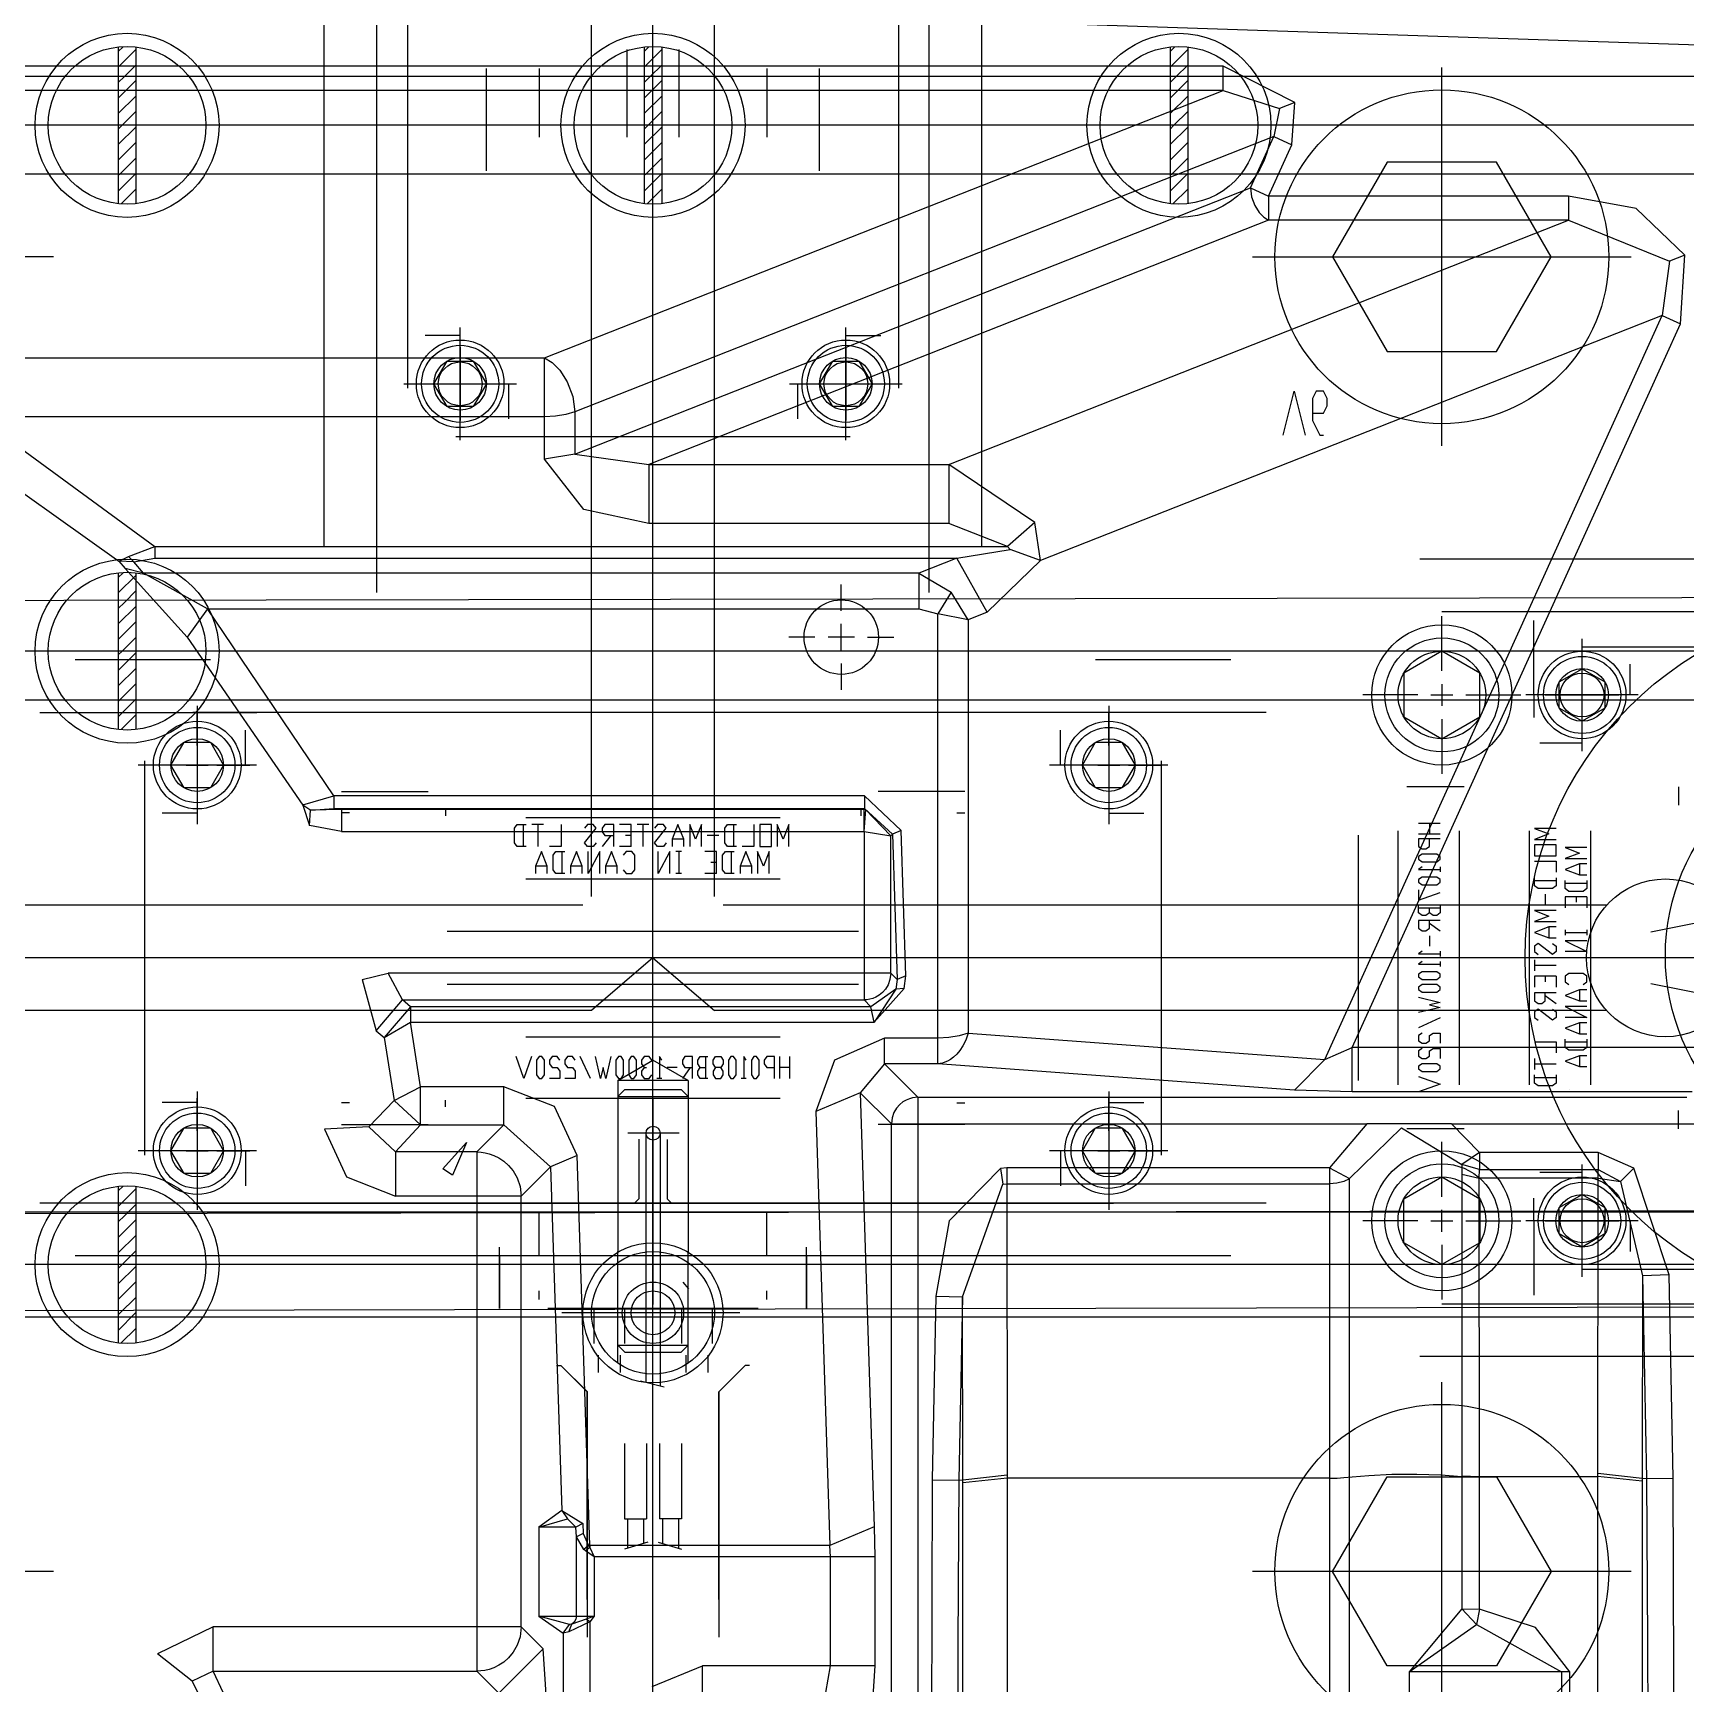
# Model space of a CAD drawing. Header units: millimetres. Extents: x -1 to 1014, y -756 to 757.
# Drawn here: x 823.9 to 874.5, y 117.4 to 168 of the extents above; entities that cross this region are included whole.
import ezdxf

# ---------------------------------------------------------------- set-up
doc = ezdxf.new("R2010")
doc.units = ezdxf.units.MM

# ---------------------------------------------------------------- blocks, each defined once
blk = doc.blocks.new('blockName2')
for points in [[(842.887, 25.2121), (842.887, 409.935)], [(842.887, 125.794), (842.887, 318.231)], [(834.427, 150.889), (834.427, 284.258)], [(851.347, 150.889), (851.347, 284.258)], [(832.816, 152.312), (832.816, 282.835)], [(852.958, 152.312), (852.958, 282.835)], [(841.007, 141.57), (841.007, 216.533)], [(844.767, 141.57), (844.767, 216.533)], [(835.367, 199.177), (835.367, 157.146)], [(850.407, 199.177), (850.407, 157.146)], [(835.31, 168.984), (879.223, 167.528)], [(826.505, 167.605), (826.505, 162.801)], [(826.649, 167.605), (826.505, 167.461)], [(827.042, 167.524), (826.505, 166.986)], [(827.042, 167.605), (827.042, 162.801)], [(842.081, 167.525), (842.081, 164.84)], [(842.763, 167.605), (842.619, 167.461)], [(842.619, 167.605), (842.619, 162.801)], [(843.156, 167.524), (842.619, 166.986)], [(843.156, 167.605), (843.156, 162.801)], [(843.693, 164.84), (843.693, 167.525)], [(858.732, 167.605), (858.732, 162.801)], [(858.877, 167.605), (858.732, 167.461)], [(859.27, 167.524), (858.732, 166.986)], [(859.27, 167.605), (859.27, 162.801)], [(930.171, 166.697), (755.603, 166.697)], [(860.358, 167.015), (823.344, 167.015)], [(826.69, 166.697), (826.505, 166.512)], [(827.042, 167.049), (826.69, 166.697)], [(837.784, 163.806), (837.784, 166.949)], [(839.396, 166.949), (839.396, 164.84)], [(842.804, 166.697), (842.619, 166.512)], [(843.156, 167.049), (842.804, 166.697)], [(846.378, 166.949), (846.378, 164.84)], [(847.99, 163.806), (847.99, 166.949)], [(858.917, 166.697), (858.732, 166.512)], [(859.27, 167.049), (858.917, 166.697)], [(860.358, 166.274), (860.358, 167.015)], [(862.55, 165.903), (860.358, 167.015)], [(867.058, 155.377), (867.058, 166.973)], [(860.358, 166.274), (823.344, 166.274)], [(827.042, 166.574), (826.505, 166.037)], [(839.563, 158.079), (860.358, 166.274)], [(843.156, 166.574), (842.619, 166.037)], [(859.27, 166.574), (858.732, 166.037)], [(860.358, 166.274), (862.079, 165.717)], [(827.042, 166.099), (826.505, 165.562)], [(827.042, 165.624), (826.621, 165.203)], [(843.156, 166.099), (842.619, 165.562)], [(843.156, 165.624), (842.735, 165.203)], [(859.27, 166.099), (858.732, 165.562)], [(859.27, 165.624), (858.848, 165.203)], [(862.079, 165.717), (861.907, 164.862)], [(862.55, 165.903), (862.079, 165.717)], [(862.465, 164.609), (862.55, 165.903)], [(930.171, 165.203), (754.11, 165.203)], [(826.621, 165.203), (826.505, 165.087)], [(827.042, 165.15), (826.505, 164.613)], [(842.735, 165.203), (842.619, 165.087)], [(843.156, 165.15), (842.619, 164.613)], [(858.848, 165.203), (858.732, 165.087)], [(859.27, 165.15), (858.732, 164.613)], [(827.042, 164.675), (826.505, 164.138)], [(861.907, 164.862), (840.493, 156.423)], [(843.156, 164.675), (842.619, 164.138)], [(859.27, 164.675), (858.732, 164.138)], [(861.193, 163.286), (861.907, 164.862)], [(861.75, 163.033), (862.465, 164.609)], [(861.907, 164.862), (862.465, 164.609)], [(827.042, 164.2), (826.552, 163.71)], [(843.156, 164.2), (842.666, 163.71)], [(859.27, 164.2), (858.78, 163.71)], [(930.171, 163.71), (755.603, 163.71)], [(826.552, 163.71), (826.505, 163.663)], [(827.026, 163.71), (826.505, 163.188)], [(827.042, 163.725), (827.026, 163.71)], [(842.666, 163.71), (842.619, 163.663)], [(843.14, 163.71), (842.619, 163.188)], [(843.156, 163.725), (843.14, 163.71)], [(858.78, 163.71), (858.732, 163.663)], [(859.254, 163.71), (858.732, 163.188)], [(859.27, 163.725), (859.254, 163.71)], [(868.732, 158.276), (870.406, 161.175), (868.732, 164.074), (865.384, 164.074), (863.71, 161.175), (865.384, 158.276), (868.732, 158.276)], [(827.042, 163.251), (826.592, 162.801)], [(840.493, 155.128), (861.193, 163.286)], [(843.156, 163.251), (842.706, 162.801)], [(859.27, 163.251), (858.82, 162.801)], [(861.193, 163.286), (861.75, 163.033)], [(861.193, 163.286), (861.228, 163.008), (861.327, 162.743), (861.46, 162.532), (861.603, 162.384), (861.75, 162.292)], [(870.943, 163.033), (861.75, 163.033)], [(861.75, 163.033), (861.75, 162.292)], [(874.505, 161.225), (873.012, 162.65), (870.943, 163.033)], [(870.943, 163.033), (870.943, 162.292)], [(861.75, 162.292), (842.761, 154.808)], [(851.954, 154.808), (870.943, 162.292)], [(870.943, 162.292), (861.75, 162.292)], [(870.943, 162.292), (874.035, 161.04)], [(824.515, 161.175), (812.918, 161.175)], [(861.26, 161.175), (872.856, 161.175)], [(874.505, 161.225), (874.035, 161.04)], [(874.367, 159.123), (874.505, 161.225)], [(874.035, 161.04), (873.81, 159.376)], [(873.81, 159.376), (854.763, 151.869)], [(863.475, 136.571), (873.81, 159.376)], [(864.314, 136.941), (874.367, 159.123)], [(873.81, 159.376), (874.367, 159.123)], [(836.979, 158.758), (835.904, 158.758)], [(836.979, 155.559), (836.979, 159.003)], [(848.796, 155.559), (848.796, 159.003)], [(848.796, 158.758), (849.87, 158.758)], [(815.014, 158.079), (839.563, 158.079)], [(836.979, 158.409), (836.979, 156.153)], [(839.563, 158.079), (839.798, 157.933), (840.035, 157.695), (840.261, 157.344), (840.431, 156.894), (840.493, 156.423)], [(839.563, 154.973), (839.563, 158.079)], [(848.796, 158.409), (848.796, 156.153)], [(836.173, 157.281), (836.576, 157.978)], [(836.576, 157.978), (837.382, 157.978)], [(837.382, 157.978), (837.784, 157.281)], [(847.99, 157.281), (848.393, 157.978)], [(848.393, 157.978), (849.198, 157.978)], [(849.198, 157.978), (849.601, 157.281)], [(835.257, 157.281), (838.701, 157.281)], [(835.851, 157.281), (838.107, 157.281)], [(836.576, 156.583), (836.173, 157.281)], [(837.784, 157.281), (837.382, 156.583)], [(838.456, 157.281), (838.456, 156.206)], [(847.074, 157.281), (850.518, 157.281)], [(847.318, 157.281), (847.318, 156.206)], [(847.668, 157.281), (849.924, 157.281)], [(848.393, 156.583), (847.99, 157.281)], [(849.601, 157.281), (849.198, 156.583)], [(862.196, 155.709), (862.532, 157.052), (862.868, 155.709)], [(863.091, 156.381), (863.427, 156.381), (863.539, 156.604), (863.539, 156.828), (863.427, 157.052), (863.203, 157.052), (863.091, 156.828), (863.091, 156.157), (863.315, 155.709), (863.427, 155.709)], [(837.382, 156.583), (836.576, 156.583)], [(849.198, 156.583), (848.393, 156.583)], [(839.563, 156.268), (822.188, 156.268)], [(822.188, 156.268), (827.62, 152.298)], [(840.493, 156.423), (840.219, 156.339), (839.904, 156.286), (839.563, 156.268)], [(840.493, 156.423), (840.493, 155.128)], [(836.844, 155.669), (848.93, 155.669)], [(821.781, 155.215), (826.525, 151.85)], [(840.493, 155.128), (839.563, 154.973)], [(842.761, 152.997), (840.764, 153.429), (839.563, 154.973)], [(840.493, 155.128), (842.761, 154.808)], [(842.761, 154.808), (851.954, 154.808)], [(842.761, 154.808), (842.761, 152.997)], [(851.954, 154.808), (851.954, 152.997)], [(854.591, 153.032), (851.954, 154.808)], [(851.954, 152.997), (842.761, 152.997)], [(853.754, 152.298), (851.954, 152.997)], [(854.591, 153.032), (853.754, 152.298)], [(854.763, 151.869), (854.591, 153.032)], [(826.525, 151.85), (826.812, 151.99)], [(826.812, 151.99), (827.62, 152.298)], [(826.812, 151.99), (826.976, 151.829)], [(826.976, 151.829), (827.62, 151.936)], [(827.62, 152.298), (853.754, 152.298)], [(827.62, 152.298), (827.62, 151.936)], [(827.62, 151.936), (852.199, 151.936)], [(852.199, 151.936), (851.029, 151.475)], [(852.199, 151.936), (853.833, 152.201)], [(853.128, 150.28), (852.199, 151.936)], [(853.834, 152.201), (853.754, 152.298)], [(854.763, 151.869), (853.834, 152.201)], [(826.649, 151.492), (826.505, 151.347)], [(826.505, 151.492), (826.505, 146.687)], [(826.525, 151.85), (826.712, 151.626)], [(826.976, 151.829), (826.525, 151.85)], [(827.276, 151.475), (826.712, 151.626)], [(826.712, 151.626), (828.613, 149.519)], [(827.276, 151.475), (826.976, 151.829)], [(827.042, 151.492), (827.042, 146.687)], [(851.029, 151.475), (827.276, 151.475)], [(829.238, 150.389), (827.276, 151.475)], [(851.029, 151.475), (852.022, 150.898)], [(851.029, 151.475), (851.029, 150.389)], [(854.763, 151.869), (853.128, 150.28)], [(889.215, 151.909), (866.387, 151.909)], [(827.042, 151.41), (826.505, 150.873)], [(827.042, 150.935), (826.69, 150.583)], [(848.656, 150.325), (848.656, 151.13)], [(930.171, 150.82), (787.653, 150.583)], [(826.69, 150.583), (826.505, 150.398)], [(827.042, 150.46), (826.505, 149.923)], [(852.022, 150.898), (851.614, 150.231)], [(852.544, 150.049), (852.022, 150.898)], [(827.042, 149.985), (826.505, 149.448)], [(829.238, 150.389), (828.613, 149.519)], [(829.238, 150.389), (851.029, 150.389)], [(833.106, 144.651), (829.238, 150.389)], [(848.656, 149.116), (848.656, 149.922)], [(851.029, 150.389), (851.614, 150.231)], [(851.614, 136.446), (851.614, 150.231)], [(852.544, 150.049), (851.614, 150.231)], [(852.544, 150.049), (852.543, 137.384)], [(853.128, 150.28), (852.544, 150.049)], [(888.543, 150.298), (867.058, 150.298)], [(867.058, 148.485), (867.058, 150.164)], [(869.878, 147.747), (869.878, 150.029)], [(827.042, 149.511), (826.621, 149.089)], [(828.613, 149.519), (832.156, 144.371)], [(847.851, 149.519), (847.045, 149.519)], [(849.059, 149.519), (848.253, 149.519)], [(848.656, 149.519), (848.656, 149.519)], [(849.462, 149.519), (850.268, 149.519)], [(871.355, 146.025), (871.355, 149.469)], [(930.171, 149.089), (787.653, 149.089)], [(826.621, 149.089), (826.505, 148.973)], [(827.042, 149.036), (826.505, 148.499)], [(867.058, 149.089), (865.895, 148.418)], [(868.221, 148.418), (867.058, 149.089)], [(871.355, 149.225), (884.246, 149.225)], [(829.325, 148.821), (825.184, 148.821)], [(827.042, 148.561), (826.505, 148.024)], [(848.656, 148.713), (848.656, 147.908)], [(860.591, 148.821), (856.45, 148.821)], [(865.895, 148.418), (865.895, 147.075)], [(868.221, 147.075), (868.221, 148.418)], [(870.657, 148.149), (871.355, 148.552)], [(871.355, 146.619), (871.355, 148.875)], [(871.355, 148.552), (872.053, 148.149)], [(872.832, 147.747), (872.832, 148.687)], [(827.042, 148.086), (826.552, 147.596)], [(867.058, 148.082), (867.058, 147.411)], [(870.657, 147.344), (870.657, 148.149)], [(872.053, 148.149), (872.053, 147.344)], [(751.038, 147.596), (930.171, 147.596)], [(826.552, 147.596), (826.505, 147.549)], [(827.026, 147.596), (826.505, 147.074)], [(827.042, 147.612), (827.026, 147.596)], [(828.922, 147.411), (828.922, 143.785)], [(856.853, 147.411), (856.853, 143.785)], [(866.319, 147.747), (864.641, 147.747)], [(866.722, 147.747), (867.394, 147.747)], [(867.797, 147.747), (869.475, 147.747)], [(873.077, 147.747), (869.633, 147.747)], [(869.878, 147.747), (869.878, 147.056)], [(870.227, 147.747), (872.483, 147.747)], [(824.097, 147.209), (830.748, 147.209)], [(827.042, 147.137), (826.592, 146.687)], [(856.987, 147.209), (828.787, 147.209)], [(828.922, 146.202), (828.922, 147.209)], [(861.678, 147.209), (855.026, 147.209)], [(856.853, 146.202), (856.853, 147.209)], [(865.895, 147.075), (867.058, 146.404)], [(867.058, 146.404), (868.221, 147.075)], [(867.058, 147.008), (867.058, 145.329)], [(871.355, 146.941), (870.657, 147.344)], [(872.053, 147.344), (871.355, 146.941)], [(830.399, 145.598), (830.399, 146.672)], [(855.375, 145.598), (855.375, 146.672)], [(828.116, 145.598), (828.519, 146.296)], [(828.519, 146.296), (829.325, 146.296)], [(828.922, 145.934), (828.922, 145.262)], [(829.325, 146.296), (829.727, 145.598)], [(856.047, 145.598), (856.45, 146.296)], [(856.45, 146.296), (857.255, 146.296)], [(856.853, 145.934), (856.853, 145.262)], [(857.255, 146.296), (857.658, 145.598)], [(871.355, 146.27), (870.056, 146.27)], [(830.735, 145.598), (827.109, 145.598)], [(827.31, 145.732), (827.31, 133.647)], [(828.317, 145.598), (827.31, 145.598)], [(828.519, 144.9), (828.116, 145.598)], [(828.586, 145.598), (829.257, 145.598)], [(828.922, 145.598), (828.922, 145.598)], [(829.727, 145.598), (829.325, 144.9)], [(829.526, 145.598), (830.533, 145.598)], [(858.665, 145.598), (855.04, 145.598)], [(856.248, 145.598), (855.241, 145.598)], [(856.45, 144.9), (856.047, 145.598)], [(856.517, 145.598), (857.188, 145.598)], [(856.853, 145.598), (856.853, 145.598)], [(857.658, 145.598), (857.255, 144.9)], [(857.457, 145.598), (858.464, 145.598)], [(858.464, 133.647), (858.464, 145.732)], [(829.325, 144.9), (828.519, 144.9)], [(828.922, 144.994), (828.922, 143.987)], [(857.255, 144.9), (856.45, 144.9)], [(856.853, 144.994), (856.853, 143.987)], [(867.746, 144.927), (865.984, 144.927)], [(874.309, 144.928), (874.309, 144.369)], [(832.156, 144.371), (832.157, 144.38)], [(832.156, 144.371), (832.367, 143.744)], [(832.157, 144.38), (833.106, 144.651)], [(832.157, 144.38), (832.403, 144.221)], [(849.372, 144.651), (833.106, 144.651)], [(833.106, 144.651), (833.106, 144.264)], [(833.348, 144.792), (835.997, 144.792)], [(850.494, 143.598), (849.372, 144.651)], [(849.372, 144.651), (849.372, 144.264)], [(852.437, 144.792), (849.788, 144.792)], [(828.922, 144.121), (827.847, 144.121)], [(832.367, 143.744), (832.396, 144.218)], [(832.396, 144.218), (832.403, 144.221)], [(832.403, 144.221), (833.106, 144.264)], [(833.34, 144.24), (832.403, 144.221)], [(833.106, 144.264), (849.372, 144.264)], [(849.347, 144.24), (833.34, 144.24)], [(833.34, 144.24), (833.34, 143.56)], [(833.588, 144.13), (833.348, 144.13)], [(836.534, 144.255), (836.534, 144.045)], [(838.993, 143.987), (846.781, 143.987)], [(849.251, 144.255), (849.251, 144.045)], [(849.372, 144.264), (849.347, 144.24)], [(849.347, 144.24), (849.347, 143.56)], [(849.4, 144.238), (849.347, 144.24)], [(849.4, 144.238), (849.352, 143.56)], [(849.372, 144.264), (850.222, 143.483)], [(850.172, 143.433), (849.4, 144.238)], [(852.198, 144.13), (852.437, 144.13)], [(856.852, 144.121), (857.927, 144.121)], [(833.34, 143.56), (832.367, 143.744)], [(833.34, 143.56), (849.356, 143.56)], [(838.997, 143.103), (838.729, 143.103), (838.639, 143.215), (838.639, 143.663), (838.729, 143.774), (838.997, 143.774)], [(838.908, 143.774), (838.908, 143.103)], [(839.535, 143.774), (839.177, 143.774)], [(839.356, 143.774), (839.356, 143.103)], [(840.072, 143.774), (840.072, 143.103), (839.714, 143.103)], [(841.146, 143.215), (841.056, 143.103), (840.877, 143.103), (840.788, 143.215), (841.146, 143.663), (841.056, 143.774), (840.877, 143.774), (840.788, 143.663)], [(841.683, 143.103), (841.683, 143.774), (841.415, 143.774), (841.325, 143.663), (841.325, 143.551), (841.415, 143.439), (841.683, 143.439)], [(841.594, 143.439), (841.325, 143.103)], [(842.22, 143.103), (842.22, 143.774), (841.862, 143.774)], [(842.22, 143.439), (842.041, 143.439)], [(842.757, 143.774), (842.399, 143.774)], [(842.578, 143.774), (842.578, 143.103)], [(843.295, 143.215), (843.205, 143.103), (843.026, 143.103), (842.936, 143.215), (843.295, 143.663), (843.205, 143.774), (843.026, 143.774), (842.936, 143.663)], [(843.832, 143.103), (843.832, 143.327), (843.653, 143.774), (843.474, 143.327), (843.474, 143.103)], [(843.832, 143.327), (843.474, 143.327)], [(844.369, 143.103), (844.369, 143.774), (844.19, 143.327), (844.011, 143.774), (844.011, 143.103)], [(844.906, 143.439), (844.548, 143.439)], [(845.443, 143.103), (845.174, 143.103), (845.085, 143.215), (845.085, 143.663), (845.174, 143.774), (845.443, 143.774)], [(845.354, 143.774), (845.354, 143.103)], [(845.98, 143.774), (845.98, 143.103), (845.622, 143.103)], [(846.517, 143.103), (846.517, 143.774), (846.159, 143.774), (846.159, 143.103), (846.517, 143.103)], [(847.054, 143.103), (847.054, 143.774), (846.875, 143.327), (846.696, 143.774), (846.696, 143.103)], [(849.356, 143.56), (850.172, 143.433)], [(849.356, 143.56), (849.356, 138.402)], [(850.172, 143.433), (850.222, 143.483)], [(850.172, 139.218), (850.172, 143.433)], [(850.494, 143.598), (850.222, 143.483)], [(850.222, 143.483), (850.367, 139.023)], [(850.639, 139.138), (850.494, 143.598)], [(864.507, 135.93), (864.507, 143.45)], [(865.715, 135.795), (865.715, 143.584)], [(867.011, 143.81), (866.34, 143.81)], [(866.34, 143.496), (867.011, 143.496)], [(867.011, 143.34), (866.34, 143.34), (866.34, 143.105), (866.451, 143.027), (866.563, 143.027), (866.675, 143.105), (866.675, 143.34)], [(866.675, 143.81), (866.675, 143.496)], [(867.595, 135.795), (867.595, 143.584)], [(869.744, 135.795), (869.744, 143.584)], [(870.564, 143.658), (869.892, 143.658), (870.34, 143.49), (869.892, 143.322), (870.564, 143.322)], [(871.624, 135.795), (871.624, 143.584)], [(839.646, 142.279), (839.646, 142.502), (839.467, 142.95), (839.288, 142.502), (839.288, 142.279)], [(840.183, 142.279), (839.914, 142.279), (839.825, 142.39), (839.825, 142.838), (839.914, 142.95), (840.183, 142.95)], [(840.093, 142.95), (840.093, 142.279)], [(840.72, 142.279), (840.72, 142.502), (840.541, 142.95), (840.362, 142.502), (840.362, 142.279)], [(841.257, 142.279), (841.257, 142.95), (840.899, 142.279), (840.899, 142.95)], [(841.794, 142.279), (841.794, 142.502), (841.615, 142.95), (841.436, 142.502), (841.436, 142.279)], [(842.22, 143.103), (841.862, 143.103)], [(841.973, 142.39), (842.063, 142.279), (842.242, 142.279), (842.331, 142.39), (842.331, 142.838), (842.242, 142.95), (842.063, 142.95), (841.973, 142.838)], [(843.406, 142.279), (843.406, 142.95), (843.047, 142.279), (843.047, 142.95)], [(843.764, 142.95), (843.585, 142.95)], [(843.674, 142.95), (843.674, 142.279)], [(844.838, 142.279), (844.838, 142.95), (844.48, 142.95)], [(845.375, 142.279), (845.106, 142.279), (845.017, 142.39), (845.017, 142.838), (845.106, 142.95), (845.375, 142.95)], [(845.286, 142.95), (845.286, 142.279)], [(845.912, 142.279), (845.912, 142.502), (845.733, 142.95), (845.554, 142.502), (845.554, 142.279)], [(846.449, 142.279), (846.449, 142.95), (846.27, 142.502), (846.091, 142.95), (846.091, 142.279)], [(867.011, 142.792), (866.899, 142.87), (866.451, 142.87), (866.34, 142.792), (866.34, 142.713), (866.451, 142.635), (866.899, 142.635), (867.011, 142.713), (867.011, 142.792)], [(870.564, 143.154), (869.892, 143.154), (869.892, 142.819), (870.564, 142.819), (870.564, 143.154)], [(871.503, 143.071), (870.832, 143.071), (871.28, 142.903), (870.832, 142.735), (871.503, 142.735)], [(839.646, 142.502), (839.288, 142.502)], [(840.72, 142.502), (840.362, 142.502)], [(841.794, 142.502), (841.436, 142.502)], [(844.838, 142.614), (844.659, 142.614)], [(845.912, 142.502), (845.554, 142.502)], [(866.451, 142.478), (866.34, 142.4), (867.011, 142.4)], [(867.011, 142.478), (867.011, 142.322)], [(869.892, 142.651), (870.564, 142.651), (870.564, 142.315)], [(871.503, 142.567), (871.28, 142.567), (870.832, 142.399), (871.28, 142.231), (871.503, 142.231)], [(871.28, 142.567), (871.28, 142.231)], [(838.993, 142.107), (846.781, 142.107)], [(843.764, 142.279), (843.585, 142.279)], [(844.838, 142.279), (844.48, 142.279)], [(867.011, 142.087), (866.899, 142.165), (866.451, 142.165), (866.34, 142.087), (866.34, 142.008), (866.451, 141.93), (866.899, 141.93), (867.011, 142.008), (867.011, 142.087)], [(870.564, 142.147), (870.564, 141.896), (870.452, 141.812), (870.004, 141.812), (869.892, 141.896), (869.892, 142.147)], [(869.892, 142.063), (870.564, 142.063)], [(871.503, 142.063), (871.503, 141.812), (871.392, 141.728), (870.944, 141.728), (870.832, 141.812), (870.832, 142.063)], [(870.832, 141.98), (871.503, 141.98)], [(840.739, 141.301), (813.669, 141.301)], [(872.105, 141.301), (845.036, 141.301)], [(866.34, 141.773), (866.34, 141.46), (867.011, 141.695)], [(866.675, 141.068), (866.563, 140.99), (866.451, 140.99), (866.34, 141.068), (866.34, 141.303)], [(867.011, 141.303), (867.011, 141.068), (866.899, 140.99), (866.787, 140.99), (866.675, 141.068), (866.675, 141.225)], [(870.228, 141.644), (870.228, 141.308)], [(871.503, 141.56), (870.832, 141.56), (870.832, 141.224)], [(871.168, 141.56), (871.168, 141.392)], [(871.503, 141.56), (871.503, 141.224)], [(880.066, 141.797), (873.464, 140.48)], [(866.34, 141.225), (867.011, 141.225)], [(867.011, 140.833), (866.34, 140.833), (866.34, 140.598), (866.451, 140.52), (866.563, 140.52), (866.675, 140.598), (866.675, 140.833)], [(870.564, 141.14), (869.892, 141.14), (870.34, 140.972), (869.892, 140.805), (870.564, 140.805)], [(849.189, 140.495), (836.585, 140.495)], [(866.675, 140.755), (867.011, 140.52)], [(866.675, 140.363), (866.675, 140.05)], [(870.564, 140.637), (870.34, 140.637), (869.892, 140.469), (870.34, 140.301), (870.564, 140.301)], [(870.34, 140.637), (870.34, 140.301)], [(870.832, 140.553), (870.832, 140.385)], [(870.832, 140.469), (871.503, 140.469)], [(871.503, 140.553), (871.503, 140.385)], [(866.451, 139.893), (866.34, 139.815), (867.011, 139.815)], [(867.011, 139.893), (867.011, 139.737)], [(870.452, 140.133), (870.564, 140.049), (870.564, 139.881), (870.452, 139.797), (870.004, 140.133), (869.892, 140.049), (869.892, 139.881), (870.004, 139.797)], [(871.503, 140.217), (870.832, 140.217), (871.503, 139.881), (870.832, 139.881)], [(950.313, 139.69), (767.689, 139.69)], [(880.486, 139.69), (805.288, 139.69)], [(842.887, 139.69), (841.007, 138.078)], [(842.887, 139.69), (842.887, 139.69)], [(842.887, 139.69), (842.887, 139.69)], [(842.887, 139.69), (842.887, 139.69)], [(842.887, 139.69), (844.767, 138.078)], [(866.451, 139.58), (866.34, 139.502), (867.011, 139.502)], [(867.011, 139.58), (867.011, 139.423)], [(869.892, 139.63), (869.892, 139.294)], [(869.892, 139.462), (870.564, 139.462)], [(888.732, 139.69), (872.24, 139.69)], [(833.98, 139.03), (834.774, 139.218)], [(833.98, 139.03), (834.409, 137.449)], [(850.172, 139.218), (834.774, 139.218)], [(835.213, 138.402), (834.774, 139.218)], [(836.585, 138.884), (849.189, 138.884)], [(850.172, 139.218), (850.149, 139.027), (850.09, 138.864), (850.009, 138.731), (849.915, 138.626), (849.816, 138.546), (849.717, 138.487), (849.62, 138.447), (849.528, 138.421), (849.444, 138.407), (849.356, 138.402)], [(850.367, 139.023), (850.172, 139.218)], [(850.367, 139.023), (850.329, 138.726)], [(850.639, 139.138), (850.367, 139.023)], [(850.584, 138.747), (850.639, 139.138)], [(867.011, 139.188), (866.899, 139.267), (866.451, 139.267), (866.34, 139.188), (866.34, 139.11), (866.451, 139.032), (866.899, 139.032), (867.011, 139.11), (867.011, 139.188)], [(867.011, 138.797), (866.899, 138.875), (866.451, 138.875), (866.34, 138.797), (866.34, 138.718), (866.451, 138.64), (866.899, 138.64), (867.011, 138.718), (867.011, 138.797)], [(870.564, 139.126), (869.892, 139.126), (869.892, 138.79)], [(870.228, 139.126), (870.228, 138.958)], [(870.564, 139.126), (870.564, 138.79)], [(871.392, 138.874), (871.503, 138.958), (871.503, 139.126), (871.392, 139.21), (870.944, 139.21), (870.832, 139.126), (870.832, 138.958), (870.944, 138.874)], [(880.066, 137.583), (873.464, 138.899)], [(834.409, 137.449), (835.213, 138.402)], [(835.213, 138.402), (849.356, 138.402)], [(835.46, 138.193), (835.213, 138.402)], [(842.887, 137.541), (842.887, 138.456)], [(849.356, 138.402), (849.566, 138.193)], [(850.329, 138.726), (849.566, 138.193)], [(849.661, 137.722), (850.584, 138.747)], [(850.329, 138.726), (849.661, 137.722)], [(850.584, 138.747), (850.329, 138.726)], [(866.34, 138.483), (867.011, 138.327), (866.675, 138.248), (867.011, 138.17), (866.34, 138.013)], [(870.564, 138.622), (869.892, 138.622), (869.892, 138.371), (870.004, 138.287), (870.116, 138.287), (870.228, 138.371), (870.228, 138.622)], [(870.228, 138.539), (870.564, 138.287)], [(871.503, 138.706), (871.28, 138.706), (870.832, 138.539), (871.28, 138.371), (871.503, 138.371)], [(871.28, 138.706), (871.28, 138.371)], [(841.007, 138.078), (813.669, 138.078)], [(835.46, 138.193), (834.654, 137.248)], [(849.566, 138.193), (835.46, 138.193)], [(835.46, 138.193), (835.46, 137.722)], [(872.105, 138.078), (844.767, 138.078)], [(849.661, 137.722), (849.566, 138.193)], [(867.011, 137.857), (866.34, 137.543)], [(870.452, 138.119), (870.564, 138.035), (870.564, 137.867), (870.452, 137.783), (870.004, 138.119), (869.892, 138.035), (869.892, 137.867), (870.004, 137.783)], [(871.503, 138.203), (870.832, 138.203), (871.503, 137.867), (870.832, 137.867)], [(834.409, 137.449), (834.654, 137.248)], [(834.654, 137.248), (835.46, 137.722)], [(834.654, 137.248), (834.954, 135.322)], [(835.46, 137.722), (849.661, 137.722)], [(835.767, 135.736), (835.46, 137.722)], [(838.993, 137.273), (846.781, 137.273)], [(852.543, 137.384), (852.471, 137.172), (852.384, 136.995), (852.289, 136.852), (852.193, 136.738), (852.096, 136.648), (852.003, 136.58), (851.914, 136.529), (851.831, 136.493), (851.753, 136.468), (851.683, 136.453), (851.614, 136.446)], [(852.543, 137.384), (852.268, 137.3), (851.951, 137.247), (851.614, 137.229)], [(852.543, 137.384), (863.475, 136.571)], [(866.451, 137.387), (866.34, 137.308), (866.34, 137.152), (866.451, 137.073), (866.563, 137.073), (866.675, 137.152), (866.675, 137.308), (866.787, 137.387), (867.011, 137.387), (867.011, 137.073)], [(871.503, 137.699), (871.28, 137.699), (870.832, 137.531), (871.28, 137.364), (871.503, 137.364)], [(871.28, 137.699), (871.28, 137.364)], [(842.887, 125.699), (842.887, 137.011)], [(849.978, 137.229), (848.447, 136.557), (847.876, 134.981)], [(849.978, 136.446), (849.978, 137.229)], [(851.614, 137.229), (849.978, 137.229)], [(863.475, 136.571), (864.314, 136.941)], [(875.688, 136.941), (864.314, 136.941)], [(864.314, 135.581), (864.314, 136.941)], [(866.451, 136.917), (866.34, 136.838), (866.34, 136.682), (866.451, 136.603), (866.563, 136.603), (866.675, 136.682), (866.675, 136.838), (866.787, 136.917), (867.011, 136.917), (867.011, 136.603)], [(869.892, 137.112), (870.564, 137.112), (870.564, 136.776)], [(871.503, 137.196), (871.503, 136.944), (871.392, 136.86), (870.944, 136.86), (870.832, 136.944), (870.832, 137.196)], [(870.832, 137.112), (871.503, 137.112)], [(839.166, 136.668), (838.931, 135.997), (838.696, 136.668)], [(839.48, 135.997), (839.558, 136.109), (839.558, 136.556), (839.48, 136.668), (839.401, 136.668), (839.323, 136.556), (839.323, 136.109), (839.401, 135.997), (839.48, 135.997)], [(840.028, 136.556), (839.95, 136.668), (839.793, 136.668), (839.715, 136.556), (839.715, 136.444), (839.793, 136.332), (839.95, 136.332), (840.028, 136.221), (840.028, 135.997), (839.715, 135.997)], [(840.498, 136.556), (840.42, 136.668), (840.263, 136.668), (840.185, 136.556), (840.185, 136.444), (840.263, 136.332), (840.42, 136.332), (840.498, 136.221), (840.498, 135.997), (840.185, 135.997)], [(840.968, 135.997), (840.655, 136.668)], [(841.595, 136.668), (841.438, 135.997), (841.36, 136.332), (841.281, 135.997), (841.125, 136.668)], [(841.908, 135.997), (841.986, 136.109), (841.986, 136.556), (841.908, 136.668), (841.83, 136.668), (841.751, 136.556), (841.751, 136.109), (841.83, 135.997), (841.908, 135.997)], [(841.813, 135.93), (842.887, 136.55)], [(842.3, 135.997), (842.378, 136.109), (842.378, 136.556), (842.3, 136.668), (842.221, 136.668), (842.143, 136.556), (842.143, 136.109), (842.221, 135.997), (842.3, 135.997)], [(842.848, 136.556), (842.77, 136.668), (842.613, 136.668), (842.535, 136.556), (842.535, 136.444), (842.613, 136.332), (842.691, 136.332)], [(842.613, 136.332), (842.535, 136.221), (842.535, 136.109), (842.613, 135.997), (842.77, 135.997), (842.848, 136.109)], [(843.961, 135.93), (842.887, 136.55)], [(843.161, 136.556), (843.083, 136.668), (843.083, 135.997)], [(843.631, 136.332), (843.318, 136.332)], [(844.101, 135.997), (844.101, 136.668), (843.866, 136.668), (843.788, 136.556), (843.788, 136.444), (843.866, 136.332), (844.101, 136.332)], [(844.023, 136.332), (843.788, 135.997)], [(844.336, 136.332), (844.258, 136.444), (844.258, 136.556), (844.336, 136.668), (844.571, 136.668)], [(844.571, 135.997), (844.336, 135.997), (844.258, 136.109), (844.258, 136.221), (844.336, 136.332), (844.493, 136.332)], [(844.493, 136.668), (844.493, 135.997)], [(844.963, 135.997), (845.041, 136.109), (845.041, 136.221), (844.963, 136.332), (844.806, 136.332), (844.728, 136.444), (844.728, 136.556), (844.806, 136.668), (844.963, 136.668), (845.041, 136.556), (845.041, 136.444), (844.963, 136.332)], [(844.806, 136.332), (844.728, 136.221), (844.728, 136.109), (844.806, 135.997), (844.963, 135.997)], [(845.355, 135.997), (845.433, 136.109), (845.433, 136.556), (845.355, 136.668), (845.276, 136.668), (845.198, 136.556), (845.198, 136.109), (845.276, 135.997), (845.355, 135.997)], [(845.746, 136.556), (845.668, 136.668), (845.668, 135.997)], [(846.06, 135.997), (846.138, 136.109), (846.138, 136.556), (846.06, 136.668), (845.981, 136.668), (845.903, 136.556), (845.903, 136.109), (845.981, 135.997), (846.06, 135.997)], [(846.608, 135.997), (846.608, 136.668), (846.373, 136.668), (846.295, 136.556), (846.295, 136.444), (846.373, 136.332), (846.608, 136.332)], [(846.765, 136.668), (846.765, 135.997)], [(847.078, 136.332), (846.765, 136.332)], [(847.078, 135.997), (847.078, 136.668)], [(849.978, 136.446), (849.235, 135.557)], [(851.614, 136.446), (849.978, 136.446)], [(849.978, 136.446), (851.005, 135.418)], [(862.545, 135.633), (851.614, 136.446)], [(862.545, 135.633), (863.475, 136.571)], [(867.011, 136.368), (866.899, 136.447), (866.451, 136.447), (866.34, 136.368), (866.34, 136.29), (866.451, 136.212), (866.899, 136.212), (867.011, 136.29), (867.011, 136.368)], [(869.892, 136.608), (869.892, 136.273)], [(869.892, 136.44), (870.564, 136.44)], [(871.503, 136.692), (871.28, 136.692), (870.832, 136.524), (871.28, 136.356), (871.503, 136.356)], [(871.28, 136.692), (871.28, 136.356)], [(834.954, 135.322), (835.767, 135.736)], [(838.32, 135.736), (835.767, 135.736)], [(835.767, 134.574), (835.767, 135.736)], [(838.32, 134.574), (838.32, 135.736)], [(840.564, 133.629), (839.867, 135.131), (838.32, 135.736)], [(843.961, 135.93), (841.813, 135.93)], [(841.813, 135.93), (841.813, 130.67)], [(843.161, 135.997), (843.005, 135.997)], [(843.961, 135.93), (843.961, 130.67)], [(845.746, 135.997), (845.59, 135.997)], [(866.34, 136.055), (867.011, 135.82), (866.34, 135.585)], [(870.564, 136.105), (870.564, 135.853), (870.452, 135.769), (870.004, 135.769), (869.892, 135.853), (869.892, 136.105)], [(869.892, 136.021), (870.564, 136.021)], [(828.922, 135.258), (827.847, 135.258)], [(828.922, 135.594), (828.922, 131.968)], [(828.922, 134.385), (828.922, 135.393)], [(833.588, 135.25), (833.348, 135.25)], [(834.954, 135.322), (834.179, 134.516)], [(834.954, 135.322), (835.767, 134.574)], [(836.534, 135.124), (836.534, 135.334)], [(838.993, 135.393), (846.781, 135.393)], [(841.813, 135.446), (842.028, 135.661)], [(841.813, 135.446), (843.961, 135.446)], [(842.028, 135.661), (843.747, 135.661)], [(842.887, 135.393), (842.887, 129.07)], [(843.747, 135.661), (843.961, 135.446)], [(849.235, 135.557), (847.876, 134.981)], [(849.235, 135.557), (849.669, 122.257)], [(850.19, 134.602), (849.235, 135.557)], [(849.251, 135.124), (849.251, 135.334)], [(851.005, 135.418), (850.922, 135.414), (850.837, 135.4), (850.744, 135.374), (850.646, 135.333), (850.545, 135.274), (850.446, 135.194), (850.352, 135.088), (850.271, 134.955), (850.213, 134.793), (850.19, 134.602)], [(851.005, 135.418), (874.568, 135.418)], [(851.005, 135.418), (851.005, 97.0751)], [(852.198, 135.25), (852.437, 135.25)], [(856.852, 135.258), (857.927, 135.258)], [(856.853, 135.594), (856.853, 131.968)], [(856.853, 134.385), (856.853, 135.393)], [(864.314, 135.581), (862.545, 135.633)], [(874.731, 135.581), (864.314, 135.581)], [(870.965, 135.644), (870.967, 135.647)], [(870.967, 135.647), (870.966, 135.643)], [(847.876, 134.981), (848.309, 121.681)], [(874.309, 134.452), (874.309, 135.01)], [(828.116, 133.781), (828.519, 134.479)], [(828.519, 134.479), (829.325, 134.479)], [(829.325, 134.479), (829.727, 133.781)], [(834.179, 134.516), (832.821, 134.442)], [(832.821, 134.442), (833.497, 132.98), (834.993, 132.385)], [(833.348, 134.587), (835.997, 134.587)], [(834.179, 134.516), (834.993, 133.745)], [(834.993, 133.745), (835.767, 134.574)], [(835.767, 134.574), (838.32, 134.574)], [(838.32, 134.574), (837.49, 133.745)], [(838.32, 134.574), (839.748, 133.283)], [(843.687, 134.318), (842.114, 134.318)], [(842.672, 134.318), (842.672, 128.947)], [(843.102, 134.318), (843.102, 128.947)], [(852.437, 134.587), (849.788, 134.587)], [(850.19, 134.602), (864.757, 134.602)], [(850.19, 97.8909), (850.19, 134.602)], [(856.047, 133.781), (856.45, 134.479)], [(856.45, 134.479), (857.255, 134.479)], [(857.255, 134.479), (857.658, 133.781)], [(864.757, 134.602), (863.619, 133.251)], [(864.229, 132.932), (865.822, 134.484), (867.673, 133.354)], [(867.358, 134.602), (864.757, 134.602)], [(867.746, 134.453), (865.984, 134.453)], [(867.358, 134.602), (875.383, 134.602)], [(868.212, 133.724), (867.358, 134.602)], [(830.735, 133.781), (827.109, 133.781)], [(828.317, 133.781), (827.31, 133.781)], [(828.519, 133.083), (828.116, 133.781)], [(828.586, 133.781), (829.257, 133.781)], [(828.922, 134.117), (828.922, 133.445)], [(828.922, 133.781), (828.922, 133.781)], [(829.727, 133.781), (829.325, 133.083)], [(829.526, 133.781), (830.533, 133.781)], [(830.399, 133.781), (830.399, 132.707)], [(837.49, 133.745), (834.993, 133.745)], [(834.993, 133.745), (834.993, 132.385)], [(837.178, 134.029), (836.443, 133.226)], [(837.178, 134.029), (836.743, 133.031)], [(837.49, 133.745), (837.49, 117.83)], [(837.49, 133.745), (837.619, 133.738), (837.74, 133.72), (837.872, 133.688), (838.014, 133.637), (838.162, 133.564), (838.314, 133.463), (838.464, 133.329), (838.605, 133.159), (838.726, 132.945), (838.815, 132.687), (838.85, 132.385)], [(842.457, 134.133), (842.457, 132.304)], [(843.317, 134.123), (843.317, 132.304)], [(858.665, 133.781), (855.04, 133.781)], [(856.248, 133.781), (855.241, 133.781)], [(855.375, 133.781), (855.375, 132.707)], [(856.45, 133.083), (856.047, 133.781)], [(856.517, 133.781), (857.188, 133.781)], [(856.853, 134.117), (856.853, 133.445)], [(856.853, 133.781), (856.853, 133.781)], [(857.658, 133.781), (857.255, 133.083)], [(857.457, 133.781), (858.464, 133.781)], [(867.058, 132.371), (867.058, 134.05)], [(868.212, 133.724), (867.673, 133.354)], [(868.212, 133.724), (868.212, 133.206)], [(871.85, 133.724), (868.212, 133.724)], [(872.935, 133.249), (871.85, 133.724)], [(871.85, 133.724), (871.85, 133.206)], [(836.743, 133.031), (836.443, 133.226)], [(838.85, 132.385), (839.748, 133.283)], [(840.564, 133.629), (839.748, 133.283)], [(839.748, 133.283), (840.092, 122.753)], [(840.954, 121.681), (840.564, 133.629)], [(853.531, 133.236), (851.96, 131.632), (851.556, 129.328)], [(853.724, 133.251), (853.531, 133.236)], [(853.531, 133.236), (853.604, 132.76)], [(863.619, 133.251), (853.724, 133.251)], [(853.724, 133.251), (853.724, 132.771)], [(863.619, 133.251), (863.619, 132.771)], [(863.619, 133.251), (864.229, 132.931)], [(867.673, 133.354), (867.667, 133.059)], [(868.212, 133.206), (867.673, 133.354)], [(868.203, 132.942), (868.212, 133.206)], [(868.212, 133.206), (871.85, 133.206)], [(871.355, 129.911), (871.355, 133.355)], [(871.849, 132.942), (871.85, 133.206)], [(871.85, 133.206), (872.528, 132.835)], [(872.935, 133.249), (872.528, 132.835)], [(874.018, 129.975), (872.935, 133.249)], [(826.505, 132.692), (826.505, 127.888)], [(826.649, 132.692), (826.505, 132.548)], [(827.042, 132.692), (827.042, 127.888)], [(829.325, 133.083), (828.519, 133.083)], [(828.922, 133.177), (828.922, 132.17)], [(852.371, 129.302), (853.604, 132.76)], [(853.604, 132.76), (853.724, 132.763)], [(853.724, 132.763), (863.619, 132.763)], [(853.724, 132.763), (853.735, 123.84)], [(857.255, 133.083), (856.45, 133.083)], [(856.853, 133.177), (856.853, 132.17)], [(864.229, 132.923), (864.053, 132.836), (863.845, 132.782), (863.619, 132.763)], [(863.619, 132.763), (863.619, 98.9751)], [(864.229, 99.3851), (864.229, 132.932)], [(865.895, 132.304), (867.058, 132.975)], [(867.058, 132.975), (868.221, 132.304)], [(867.667, 133.059), (867.673, 123.801)], [(867.667, 133.059), (868.203, 132.942)], [(868.211, 123.793), (868.203, 132.942)], [(871.849, 132.942), (868.203, 132.942)], [(871.355, 133.109), (870.056, 133.109)], [(871.355, 130.505), (871.355, 132.761)], [(871.838, 123.886), (871.849, 132.942)], [(871.849, 132.942), (872.528, 132.835)], [(872.528, 132.835), (873.202, 129.947)], [(827.042, 132.61), (826.505, 132.073)], [(838.85, 132.385), (834.993, 132.385)], [(838.85, 119.19), (838.85, 132.385)], [(842.457, 132.304), (842.323, 132.17)], [(843.317, 132.304), (843.451, 132.17)], [(865.895, 130.961), (865.895, 132.304)], [(868.221, 132.304), (868.221, 130.961)], [(869.878, 131.633), (869.878, 132.323)], [(870.657, 132.035), (871.355, 132.438)], [(871.355, 132.438), (872.053, 132.035)], [(930.171, 132.025), (787.653, 131.783)], [(892.303, 131.901), (793.471, 131.901)], [(861.678, 132.17), (824.097, 132.17)], [(826.69, 131.783), (826.505, 131.598)], [(827.042, 132.135), (826.69, 131.783)], [(828.787, 132.17), (856.998, 132.17)], [(839.396, 130.558), (839.396, 131.901)], [(842.893, 132.17), (842.893, 132.17)], [(846.378, 130.558), (846.378, 131.901)], [(867.058, 131.297), (867.058, 131.968)], [(870.657, 131.23), (870.657, 132.036)], [(872.053, 132.035), (872.053, 131.23)], [(827.042, 131.661), (826.505, 131.123)], [(827.042, 131.186), (826.505, 130.649)], [(866.319, 131.633), (864.641, 131.633)], [(866.722, 131.633), (867.394, 131.633)], [(867.797, 131.633), (869.475, 131.633)], [(873.077, 131.633), (869.633, 131.633)], [(869.878, 131.633), (869.878, 129.35)], [(870.227, 131.633), (872.483, 131.633)], [(871.355, 130.827), (870.657, 131.23)], [(872.053, 131.23), (871.355, 130.827)], [(872.832, 131.632), (872.832, 130.692)], [(827.042, 130.711), (826.621, 130.29)], [(838.187, 128.947), (838.187, 130.827)], [(841.813, 127.27), (841.813, 130.693)], [(843.961, 127.27), (843.961, 130.693)], [(847.587, 128.947), (847.587, 130.827)], [(867.058, 130.29), (865.895, 130.961)], [(868.221, 130.961), (867.058, 130.29)], [(867.058, 130.894), (867.058, 129.216)], [(893.914, 130.29), (695.176, 130.29)], [(930.171, 130.29), (787.653, 130.29)], [(860.591, 130.558), (825.184, 130.558)], [(826.621, 130.29), (826.505, 130.174)], [(827.042, 130.236), (826.505, 129.699)], [(838.185, 130.559), (838.185, 128.947)], [(847.589, 130.559), (847.589, 128.947)], [(871.355, 130.155), (884.246, 130.155)], [(827.042, 129.762), (826.505, 129.224)], [(843.989, 129.544), (843.813, 129.747)], [(873.202, 129.947), (873.197, 123.736)], [(874.018, 129.975), (873.202, 129.947)], [(873.202, 129.947), (873.33, 123.737)], [(874.146, 123.744), (874.018, 129.975)], [(827.042, 129.287), (826.552, 128.797)], [(839.396, 129.216), (839.396, 129.484)], [(846.378, 129.216), (846.378, 129.484)], [(851.556, 129.328), (851.446, 123.697)], [(851.556, 129.328), (852.371, 129.302)], [(852.371, 129.302), (852.262, 123.69)], [(852.376, 123.689), (852.371, 129.302)], [(930.171, 129.097), (787.653, 128.797)], [(892.303, 128.679), (793.471, 128.679)], [(826.552, 128.797), (826.505, 128.75)], [(827.026, 128.797), (826.505, 128.275)], [(827.042, 128.812), (827.026, 128.797)], [(846.11, 128.947), (839.664, 128.947)], [(845.548, 128.813), (840.095, 128.813)], [(841.074, 128.947), (841.074, 127.873)], [(842.014, 128.947), (842.014, 127.873)], [(842.672, 128.947), (842.672, 126.683)], [(842.887, 128.813), (842.887, 128.813)], [(842.887, 128.813), (842.887, 128.813)], [(842.887, 128.813), (842.887, 128.813)], [(843.102, 128.947), (843.102, 126.576)], [(843.76, 128.947), (843.76, 127.873)], [(844.7, 128.947), (844.7, 127.873)], [(888.543, 129.081), (867.058, 129.081)], [(827.042, 128.337), (826.592, 127.888)], [(841.813, 127.819), (842.028, 127.604)], [(841.813, 127.819), (843.961, 127.819)], [(843.747, 127.604), (843.961, 127.819)], [(839.931, 127.201), (840.065, 127.201)], [(839.933, 127.201), (840.067, 127.201)], [(840.873, 126.396), (840.067, 127.201)], [(840.873, 126.4), (840.067, 127.201)], [(841.209, 127.517), (841.209, 126.988)], [(841.88, 127.517), (841.88, 126.988)], [(842.028, 127.604), (843.747, 127.604)], [(843.894, 127.517), (843.894, 126.988)], [(844.566, 127.517), (844.566, 126.988)], [(844.901, 126.396), (845.707, 127.201)], [(844.901, 126.396), (845.709, 127.201)], [(845.841, 127.201), (845.707, 127.201)], [(845.844, 127.201), (845.709, 127.201)], [(889.215, 127.47), (866.387, 127.47)], [(842.504, 126.725), (843.227, 126.544)], [(867.058, 115.092), (867.058, 126.688)], [(840.873, 126.4), (840.873, 118.878)], [(840.873, 120.025), (840.873, 126.396)], [(844.901, 120.025), (844.901, 126.396)], [(844.901, 126.396), (844.901, 118.876)], [(842.014, 124.806), (842.014, 122.501)], [(842.686, 124.806), (842.686, 122.501)], [(843.089, 124.806), (843.089, 122.501)], [(843.76, 124.806), (843.76, 122.501)], [(851.446, 123.697), (851.399, 108.661)], [(851.446, 123.697), (852.376, 123.689)], [(852.262, 123.69), (852.23, 118.681), (852.215, 113.672), (852.215, 108.663)], [(853.735, 123.84), (852.376, 123.689)], [(853.735, 123.746), (852.376, 123.602)], [(852.376, 123.602), (852.376, 123.689)], [(852.376, 108.663), (852.376, 123.602)], [(853.735, 123.84), (853.735, 123.746)], [(863.619, 123.746), (853.735, 123.746)], [(853.735, 123.746), (853.735, 106.014)], [(863.619, 123.746), (863.847, 123.75), (864.055, 123.761)], [(865.384, 117.991), (863.71, 120.89), (865.384, 123.789), (868.732, 123.789), (870.406, 120.89), (868.732, 117.991), (865.384, 117.991)], [(864.055, 123.761), (864.819, 123.832), (865.529, 123.864), (866.29, 123.869), (867.028, 123.847), (867.673, 123.801)], [(867.673, 123.816), (868.211, 123.793)], [(867.673, 123.801), (867.673, 119.744)], [(868.212, 119.729), (868.211, 123.793)], [(868.211, 123.793), (871.838, 123.793)], [(873.197, 123.736), (871.838, 123.886)], [(871.838, 123.793), (871.838, 123.886)], [(871.838, 106.141), (871.838, 123.793)], [(873.197, 123.649), (871.838, 123.793)], [(873.197, 123.736), (874.146, 123.744)], [(873.197, 123.736), (873.197, 123.649)], [(873.197, 123.649), (873.197, 108.671)], [(873.33, 123.737), (873.362, 118.715), (873.378, 113.693), (873.378, 108.671)], [(874.193, 108.67), (874.146, 123.744)], [(840.092, 122.753), (839.39, 122.244)], [(840.092, 122.753), (840.267, 122.498)], [(840.092, 122.753), (840.733, 122.354)], [(839.39, 122.244), (839.39, 119.518)], [(839.391, 122.244), (840.267, 122.498)], [(840.528, 122.244), (839.391, 122.244)], [(840.267, 122.498), (840.528, 122.244)], [(840.733, 122.354), (840.528, 122.244)], [(840.543, 121.944), (840.528, 122.244)], [(840.75, 122.054), (840.543, 121.944)], [(840.733, 122.354), (840.75, 122.054)], [(840.75, 122.054), (840.911, 121.679)], [(842.014, 122.501), (842.686, 122.501)], [(842.108, 122.501), (842.108, 121.6)], [(842.592, 122.501), (842.592, 121.744)], [(843.76, 122.501), (843.089, 122.501)], [(843.183, 122.501), (843.183, 121.744)], [(843.666, 122.501), (843.666, 121.6)], [(849.669, 122.257), (848.309, 121.681)], [(849.669, 122.257), (849.683, 121.335)], [(840.766, 121.564), (840.543, 121.944)], [(840.543, 119.518), (840.543, 121.944)], [(840.911, 121.679), (840.766, 121.564)], [(840.823, 121.523), (840.766, 121.564)], [(840.954, 121.617), (840.823, 121.523)], [(840.911, 121.679), (840.926, 121.68), (840.94, 121.68), (840.954, 121.681)], [(840.911, 121.679), (840.954, 121.617)], [(848.309, 121.681), (840.954, 121.681)], [(840.954, 121.681), (840.954, 121.617)], [(840.954, 121.617), (841.085, 121.335)], [(842.733, 121.785), (842.012, 121.572)], [(843.041, 121.785), (843.762, 121.572)], [(848.324, 121.335), (848.309, 121.681)], [(841.085, 121.335), (840.823, 121.523)], [(849.683, 121.335), (841.085, 121.335)], [(841.085, 121.335), (841.085, 119.518)], [(842.887, 118.071), (842.887, 121.187)], [(848.324, 117.993), (848.324, 121.335)], [(849.683, 121.335), (849.683, 117.993)], [(824.515, 120.89), (812.918, 120.89)], [(872.856, 120.89), (861.26, 120.89)], [(867.673, 119.744), (866.058, 117.806)], [(867.673, 119.744), (868.12, 119.259)], [(867.673, 119.744), (868.212, 119.729)], [(868.212, 119.729), (868.12, 119.259)], [(870.98, 117.806), (869.923, 119.168), (868.212, 119.729)], [(829.406, 119.19), (827.703, 118.367)], [(838.85, 119.19), (829.406, 119.19)], [(829.406, 117.83), (829.406, 119.19)], [(838.85, 119.19), (838.814, 118.887), (838.726, 118.629), (838.604, 118.415), (838.462, 118.244), (838.312, 118.11), (838.159, 118.01), (838.01, 117.936), (837.867, 117.885), (837.734, 117.854), (837.614, 117.837), (837.49, 117.83)], [(839.526, 118.514), (838.85, 119.19)], [(839.39, 119.518), (840.138, 119)], [(839.391, 119.518), (841.085, 119.518)], [(840.325, 119.259), (839.391, 119.518)], [(840.138, 119), (840.325, 119.259)], [(840.305, 119.034), (840.138, 119)], [(840.954, 119.34), (840.305, 119.034)], [(840.305, 119.034), (840.396, 119.276)], [(840.396, 119.276), (840.325, 119.259)], [(840.543, 119.518), (840.525, 119.421), (840.474, 119.336), (840.396, 119.276)], [(840.842, 119.429), (840.396, 119.276)], [(841.085, 119.518), (840.842, 119.429)], [(840.954, 119.34), (840.842, 119.429)], [(841.085, 119.518), (840.954, 119.34)], [(840.954, 119.34), (840.954, 115.082)], [(866.058, 117.806), (868.12, 119.259)], [(868.12, 119.259), (870.719, 117.806)], [(839.526, 118.514), (838.166, 117.154)], [(839.668, 116.339), (839.526, 118.514)], [(840.138, 119), (840.138, 115.082)], [(828.767, 117.522), (827.703, 118.367)], [(829.406, 117.83), (828.767, 117.522)], [(828.767, 117.522), (829.098, 116.854)], [(829.406, 117.83), (837.49, 117.83)], [(829.73, 117.154), (829.406, 117.83)], [(837.49, 117.83), (838.166, 117.154)], [(842.866, 117.357), (844.405, 117.993)], [(844.405, 117.178), (844.405, 117.993)], [(849.683, 117.993), (844.405, 117.993)], [(848.182, 117.178), (848.324, 117.993)], [(849.683, 117.993), (849.541, 115.818)], [(866.058, 117.806), (866.058, 111.156)], [(870.719, 117.806), (866.058, 117.806)], [(870.719, 117.806), (870.75, 111.156)], [(870.98, 117.806), (870.719, 117.806)], [(871.011, 111.156), (870.98, 117.806)]]:
    blk.add_lwpolyline(points)
for centre, radius in [((826.773, 165.203), 2.8199), ((842.887, 165.203), 2.8199), ((859.001, 165.203), 2.8199), ((826.773, 165.203), 2.4171), ((842.887, 165.203), 2.4171), ((859.001, 165.203), 2.4171), ((867.058, 161.175), 5.1162), ((836.979, 157.281), 1.3428), ((848.796, 157.281), 1.3428), ((836.979, 157.281), 1.1817), ((836.979, 157.281), 0.8057), ((848.796, 157.281), 1.1817), ((848.796, 157.281), 0.8057), ((836.979, 157.281), 0.6714), ((848.796, 157.281), 0.6714), ((826.773, 149.089), 2.8199), ((826.773, 149.089), 2.4171), ((848.656, 149.519), 1.1414), ((880.486, 139.69), 10.8769), ((867.058, 147.747), 2.1485), ((867.058, 147.747), 1.7457), ((867.058, 147.747), 1.3428), ((871.355, 147.747), 1.3428), ((871.355, 147.747), 1.1817), ((871.355, 147.747), 0.8057), ((871.355, 147.747), 0.6714), ((828.922, 145.598), 1.3428), ((856.853, 145.598), 1.3428), ((828.922, 145.598), 1.1548), ((828.922, 145.598), 0.8057), ((856.853, 145.598), 1.1548), ((856.853, 145.598), 0.8057), ((880.486, 139.754), 6.5798), ((873.906, 139.69), 2.4171), ((828.922, 133.781), 1.3428), ((828.922, 133.781), 1.1548), ((856.853, 133.781), 1.3428), ((856.853, 133.781), 1.1548), ((828.922, 133.781), 0.8057), ((842.889, 134.318), 0.2149), ((856.853, 133.781), 0.8057), ((867.058, 131.633), 2.1485), ((867.058, 131.633), 1.7457), ((826.773, 130.29), 2.8199), ((826.773, 130.29), 2.4171), ((867.058, 131.633), 1.3428), ((871.355, 131.633), 1.3428), ((871.355, 131.633), 1.1817), ((871.355, 131.633), 0.8057), ((871.355, 131.633), 0.6714), ((842.887, 128.813), 2.1458), ((842.887, 128.813), 1.88), ((842.887, 128.813), 0.94), ((842.887, 128.813), 0.6714), ((867.058, 120.89), 5.1162)]:
    blk.add_circle(centre, radius)

msp = doc.modelspace()

# ---------------------------------------------------------------- block references
msp.add_blockref('blockName2', (0, 0))

doc.saveas('drawing.dxf')
